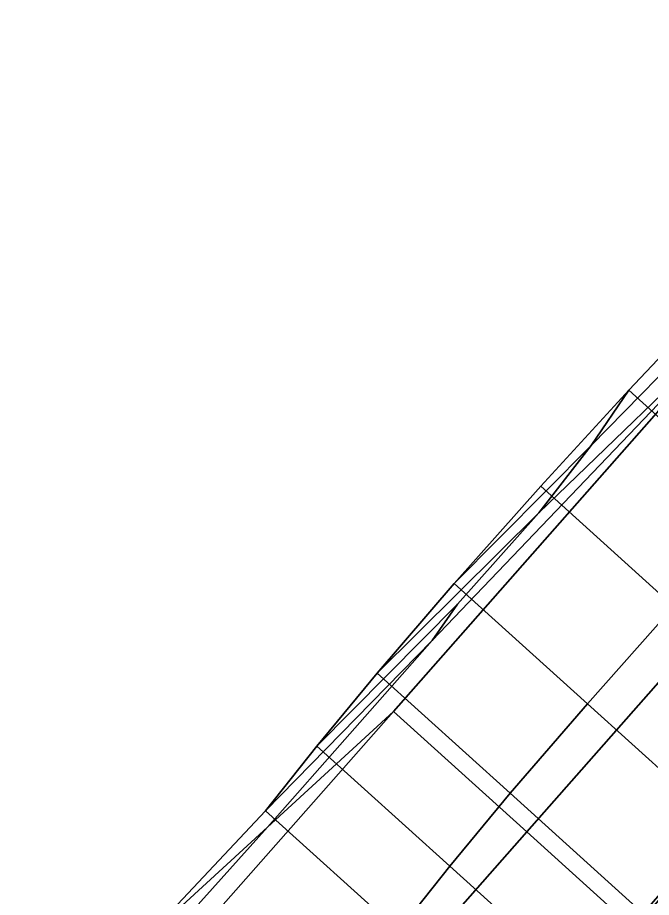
# Model space of a CAD drawing. Extents: x -1.38 to 1.31, y -1.39 to 1.48.
# Drawn here: x 0.1271 to 0.1968, y 0.3966 to 0.4932 of the extents above; entities that cross this region are included whole.
import ezdxf

# ---------------------------------------------------------------- set-up
doc = ezdxf.new("R2010")
doc.units = 0

msp = doc.modelspace()

# ---------------------------------------------------------------- linework, layer by layer
for points in [[(0.448961, 0.771161, 1.380392), (0.399811, 0.819517, 1.366176), (0.167642, 0.542734, 1.07977), (0.21457, 0.491623, 1.091153)], [(0.227118, 0.504014, 1.069011), (0.21457, 0.491623, 1.091153), (0.167642, 0.542734, 1.07977), (0.18019, 0.555125, 1.057629)], [(0.19019, 0.446185, 0.892801), (0.194328, 0.45226, 0.914507), (0.203233, 0.461673, 0.907824), (0.202987, 0.459225, 0.876113)], [(0.208957, 0.439063, 0.915412), (0.217862, 0.448476, 0.908729), (0.203233, 0.461673, 0.907824), (0.194328, 0.45226, 0.914507)], [(0.154603, 0.404276, 0.85692), (0.172716, 0.424768, 0.862947), (0.206397, 0.459946, 0.831488), (0.16845, 0.416975, 0.818265)], [(0.183116, 0.403744, 0.819041), (0.16845, 0.416975, 0.818265), (0.206397, 0.459946, 0.831488), (0.221026, 0.446749, 0.832393)], [(0.175492, 0.428767, 0.876391), (0.184446, 0.438792, 0.877845), (0.206397, 0.459946, 0.831488), (0.172716, 0.424768, 0.862947)], [(0.19019, 0.446185, 0.892801), (0.202987, 0.459225, 0.876113), (0.206397, 0.459946, 0.831488), (0.184446, 0.438792, 0.877845)], [(0.19019, 0.446185, 0.892801), (0.17514, 0.431026, 0.915029), (0.184653, 0.441711, 0.917064), (0.194328, 0.45226, 0.914507)], [(0.208957, 0.439063, 0.915412), (0.194328, 0.45226, 0.914507), (0.184653, 0.441711, 0.917064), (0.199282, 0.428514, 0.917969)], [(0.183116, 0.403744, 0.819041), (0.221026, 0.446749, 0.832393), (0.235654, 0.433552, 0.833298), (0.197782, 0.390513, 0.819816)], [(0.19019, 0.446185, 0.892801), (0.184446, 0.438792, 0.877845), (0.166648, 0.421187, 0.908818), (0.17514, 0.431026, 0.915029)], [(0.189768, 0.417829, 0.915934), (0.199282, 0.428514, 0.917969), (0.184653, 0.441711, 0.917064), (0.17514, 0.431026, 0.915029)], [(0.175492, 0.428767, 0.876391), (0.160039, 0.413177, 0.898843), (0.166648, 0.421187, 0.908818), (0.184446, 0.438792, 0.877845)], [(0.189768, 0.417829, 0.915934), (0.17514, 0.431026, 0.915029), (0.166648, 0.421187, 0.908818), (0.181277, 0.40799, 0.909723)], [(0.175492, 0.428767, 0.876391), (0.172716, 0.424768, 0.862947), (0.154372, 0.406081, 0.886986), (0.160039, 0.413177, 0.898843)], [(0.189768, 0.417829, 0.915934), (0.204397, 0.404632, 0.916839), (0.21391, 0.415317, 0.918873), (0.199282, 0.428514, 0.917969)], [(0.154603, 0.404276, 0.85692), (0.140755, 0.391577, 0.895575), (0.154372, 0.406081, 0.886986), (0.172716, 0.424768, 0.862947)], [(0.221005, 0.421599, 0.895789), (0.211104, 0.41099, 0.901134), (0.183629, 0.379688, 0.888796), (0.217269, 0.416689, 0.884586)], [(0.174668, 0.39998, 0.899748), (0.181277, 0.40799, 0.909723), (0.166648, 0.421187, 0.908818), (0.160039, 0.413177, 0.898843)], [(0.189768, 0.417829, 0.915934), (0.181277, 0.40799, 0.909723), (0.195905, 0.394793, 0.910628), (0.204397, 0.404632, 0.916839)], [(0.154603, 0.404276, 0.85692), (0.16845, 0.416975, 0.818265), (0.130503, 0.374004, 0.805042), (0.128821, 0.375538, 0.854603)], [(0.183116, 0.403744, 0.819041), (0.145206, 0.36074, 0.805688), (0.130503, 0.374004, 0.805042), (0.16845, 0.416975, 0.818265)], [(0.218396, 0.416708, 0.866653), (0.217269, 0.416689, 0.884586), (0.183629, 0.379688, 0.888796), (0.193257, 0.388496, 0.861841)], [(0.218396, 0.416708, 0.866653), (0.193257, 0.388496, 0.861841), (0.19817, 0.3928, 0.84559), (0.218043, 0.414986, 0.847487)], [(0.209868, 0.404853, 0.832585), (0.218043, 0.414986, 0.847487), (0.19817, 0.3928, 0.84559), (0.185196, 0.377479, 0.832709)], [(0.174668, 0.39998, 0.899748), (0.160039, 0.413177, 0.898843), (0.154372, 0.406081, 0.886986), (0.169, 0.392885, 0.887891)], [(0.206441, 0.406325, 0.908485), (0.189296, 0.386783, 0.900653), (0.183629, 0.379688, 0.888796), (0.211104, 0.41099, 0.901134)], [(0.174668, 0.39998, 0.899748), (0.189296, 0.386783, 0.900653), (0.195905, 0.394793, 0.910628), (0.181277, 0.40799, 0.909723)], [(0.155384, 0.37838, 0.89648), (0.169, 0.392885, 0.887891), (0.154372, 0.406081, 0.886986), (0.140755, 0.391577, 0.895575)], [(0.206441, 0.406325, 0.908485), (0.204397, 0.404632, 0.916839), (0.195905, 0.394793, 0.910628), (0.189296, 0.386783, 0.900653)], [(0.154603, 0.404276, 0.85692), (0.128821, 0.375538, 0.854603), (0.127139, 0.377072, 0.904165), (0.140755, 0.391577, 0.895575)], [(0.209868, 0.404853, 0.832585), (0.185196, 0.377479, 0.832709), (0.15991, 0.347475, 0.806334), (0.197782, 0.390513, 0.819816)], [(0.183116, 0.403744, 0.819041), (0.197782, 0.390513, 0.819816), (0.15991, 0.347475, 0.806334), (0.145206, 0.36074, 0.805688)], [(0.174668, 0.39998, 0.899748), (0.169, 0.392885, 0.887891), (0.183629, 0.379688, 0.888796), (0.189296, 0.386783, 0.900653)]]:
    msp.add_3dface(points)

doc.saveas('drawing.dxf')
